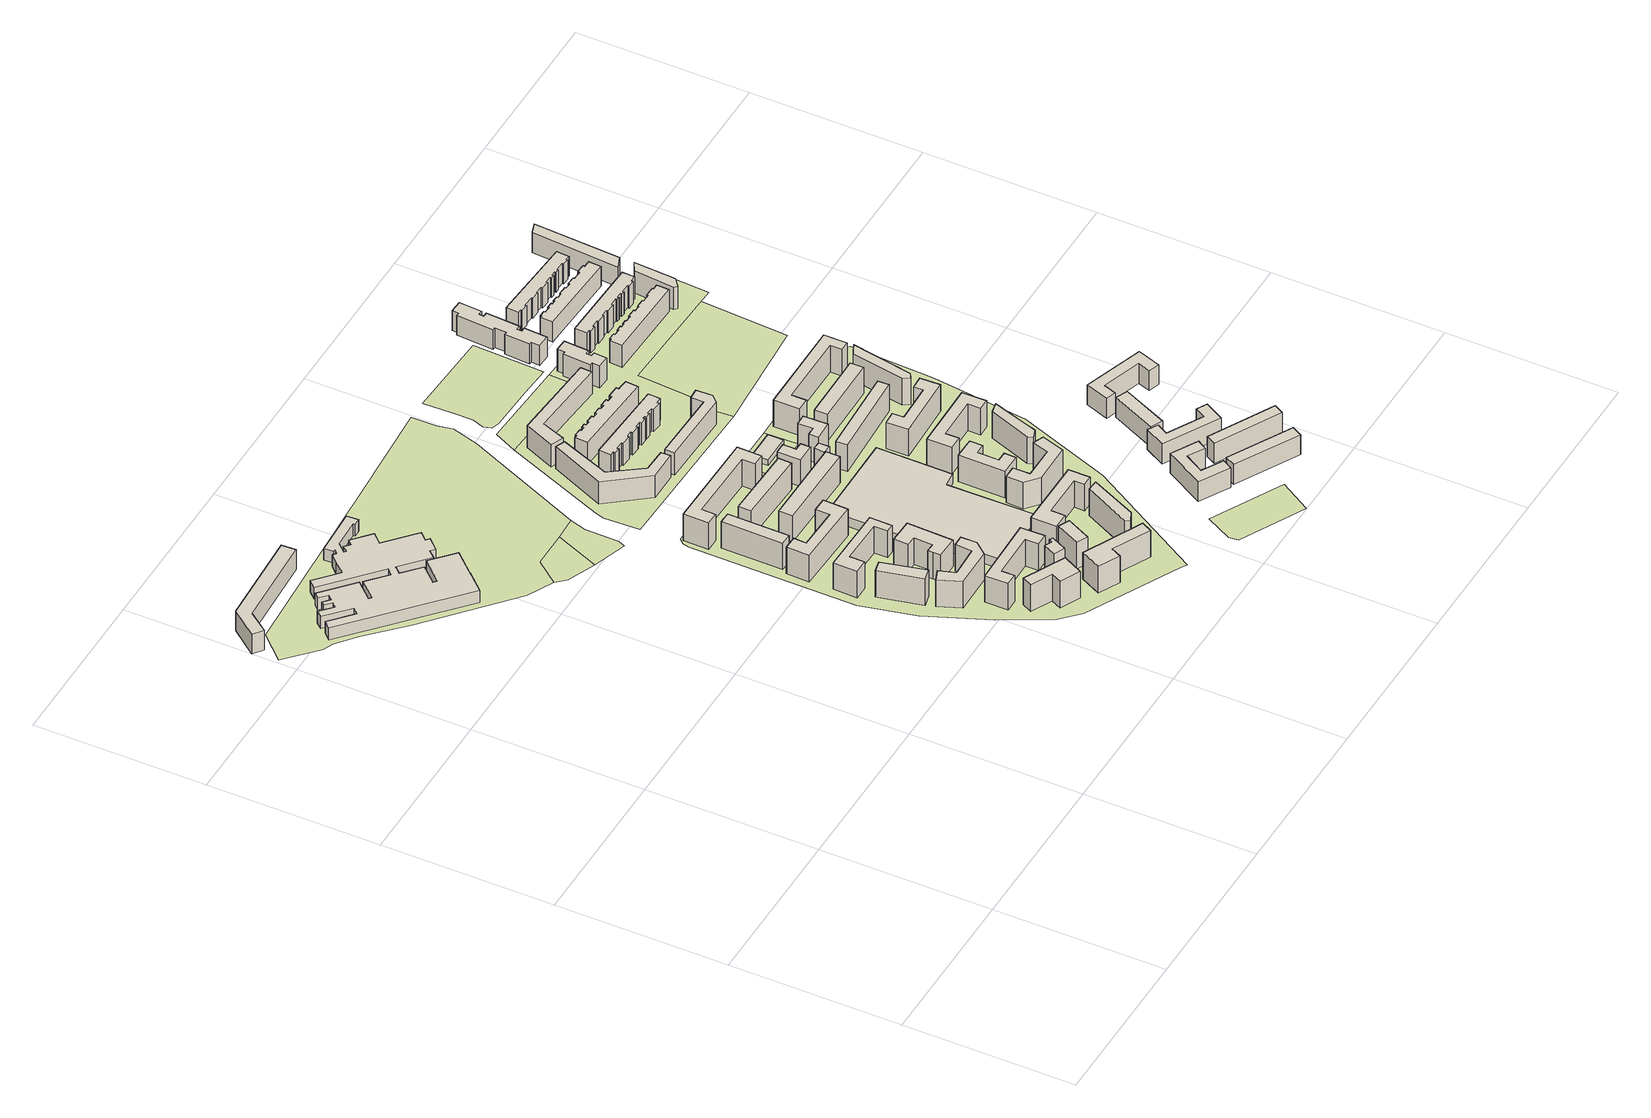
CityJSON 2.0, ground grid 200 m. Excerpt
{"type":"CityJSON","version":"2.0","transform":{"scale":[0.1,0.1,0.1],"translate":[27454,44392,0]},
"CityObjects":{
"building1":{"type":"Building","attributes":{"class":"1000","function":"1000","usage":"1000","roofType":"1000","measuredHeight":27,"storeysAboveGround":9,"storeysBelowGround":0,"landuse":"residential"},"geometry":[{"type":"Solid","lod":"1","boundaries":[[[[0,1,2,3]],[[3,2,4,5]],[[5,4,6,7]],[[7,6,8,9]],[[9,8,10,11]],[[11,10,1,0]],[[3,5,7,9,11,0]],[[1,10,8,6,4,2]]]]}]},
"building2":{"type":"Building","attributes":{"class":"1100","function":"2070","usage":"2070","roofType":"1000","measuredHeight":16,"storeysAboveGround":4,"storeysBelowGround":0,"landuse":"education"},"geometry":[{"type":"Solid","lod":"1","boundaries":[[[[12,13,14,15]],[[15,14,16,17]],[[17,16,18,19]],[[19,18,20,21]],[[21,20,22,23]],[[23,22,24,25]],[[25,24,26,27]],[[27,26,28,29]],[[29,28,30,31]],[[31,30,32,33]],[[33,32,34,35]],[[35,34,36,37]],[[37,36,38,39]],[[39,38,40,41]],[[41,40,42,43]],[[43,42,44,45]],[[45,44,46,47]],[[47,46,48,49]],[[49,48,50,51]],[[51,50,52,53]],[[53,52,54,55]],[[55,54,56,57]],[[57,56,58,59]],[[59,58,60,61]],[[61,60,62,63]],[[63,62,64,65]],[[65,64,66,67]],[[67,66,68,69]],[[69,68,70,71]],[[71,70,72,73]],[[73,72,74,75]],[[75,74,76,77]],[[77,76,78,79]],[[79,78,80,81]],[[81,80,82,83]],[[83,82,84,85]],[[85,84,86,87]],[[87,86,88,89]],[[89,88,90,91]],[[91,90,92,93]],[[93,92,94,95]],[[95,94,96,97]],[[97,96,98,99]],[[99,98,100,101]],[[101,100,102,103]],[[103,102,104,105]],[[105,104,106,107]],[[107,106,108,109]],[[109,108,110,111]],[[111,110,112,113]],[[113,112,114,115]],[[115,114,116,117]],[[117,116,118,119]],[[119,118,120,121]],[[121,120,122,123]],[[123,122,124,125]],[[125,124,126,127]],[[127,126,13,12]],[[15,17,19,21,23,25,27,29,31,33,35,37,39,41,43,45,47,49,51,53,55,57,59,61,63,65,67,69,71,73,75,77,79,81,83,85,87,89,91,93,95,97,99,101,103,105,107,109,111,113,115,117,119,121,123,125,127,12]],[[13,126,124,122,120,118,116,114,112,110,108,106,104,102,100,98,96,94,92,90,88,86,84,82,80,78,76,74,72,70,68,66,64,62,60,58,56,54,52,50,48,46,44,42,40,38,36,34,32,30,28,26,24,22,20,18,16,14]]]]}]},
"building3":{"type":"Building","attributes":{"class":"1000","function":"1000","usage":"1000","roofType":"1000","measuredHeight":36,"storeysAboveGround":12,"storeysBelowGround":0,"landuse":"residential"},"geometry":[{"type":"Solid","lod":"1","boundaries":[[[[128,129,130,131]],[[131,130,132,133]],[[133,132,134,135]],[[135,134,129,128]],[[131,133,135,128]],[[129,134,132,130]]]]}]},
"building4":{"type":"Building","attributes":{"class":"1000","function":"1000","usage":"1000","roofType":"1000","measuredHeight":36,"storeysAboveGround":12,"storeysBelowGround":0,"landuse":"residential"},"geometry":[{"type":"Solid","lod":"1","boundaries":[[[[136,137,138,139]],[[139,138,140,141]],[[141,140,142,143]],[[143,142,144,145]],[[145,144,146,147]],[[147,146,148,149]],[[149,148,150,151]],[[151,150,152,153]],[[153,152,137,136]],[[139,141,143,145,147,149,151,153,136]],[[137,152,150,148,146,144,142,140,138]]]]}]},
"building5":{"type":"Building","attributes":{"class":"1000","function":"1000","usage":"1000","roofType":"1000","measuredHeight":36,"storeysAboveGround":12,"storeysBelowGround":0,"landuse":"residential"},"geometry":[{"type":"Solid","lod":"1","boundaries":[[[[154,155,156,157]],[[157,156,158,159]],[[159,158,160,161]],[[161,160,162,163]],[[163,162,164,165]],[[165,164,155,154]],[[157,159,161,163,165,154]],[[155,164,162,160,158,156]]]]}]},
"building6":{"type":"Building","attributes":{"class":"1000","function":"1000","usage":"1000","roofType":"1000","measuredHeight":36,"storeysAboveGround":12,"storeysBelowGround":0,"landuse":"residential"},"geometry":[{"type":"Solid","lod":"1","boundaries":[[[[166,167,168,169]],[[169,168,170,171]],[[171,170,172,173]],[[173,172,174,175]],[[175,174,176,177]],[[177,176,178,179]],[[179,178,180,181]],[[181,180,167,166]],[[169,171,173,175,177,179,181,166]],[[167,180,178,176,174,172,170,168]]]]}]},
"building7":{"type":"Building","attributes":{"class":"1000","function":"1000","usage":"1000","roofType":"1000","measuredHeight":36,"storeysAboveGround":12,"storeysBelowGround":0,"landuse":"residential"},"geometry":[{"type":"Solid","lod":"1","boundaries":[[[[182,183,184,185]],[[185,184,186,187]],[[187,186,188,189]],[[189,188,183,182]],[[185,187,189,182]],[[183,188,186,184]]]]}]},
"building8":{"type":"Building","attributes":{"class":"1000","function":"1000","usage":"1000","roofType":"1000","measuredHeight":36,"storeysAboveGround":12,"storeysBelowGround":0,"landuse":"residential"},"geometry":[{"type":"Solid","lod":"1","boundaries":[[[[190,191,192,193]],[[193,192,194,195]],[[195,194,196,197]],[[197,196,198,199]],[[199,198,200,201]],[[201,200,202,203]],[[203,202,204,205]],[[205,204,191,190]],[[193,195,197,199,201,203,205,190]],[[191,204,202,200,198,196,194,192]]]]}]},
"building9":{"type":"Building","attributes":{"class":"1000","function":"1000","usage":"1000","roofType":"1000","measuredHeight":36,"storeysAboveGround":12,"storeysBelowGround":0,"landuse":"residential"},"geometry":[{"type":"Solid","lod":"1","boundaries":[[[[206,207,208,209]],[[209,208,210,211]],[[211,210,212,213]],[[213,212,214,215]],[[215,214,216,217]],[[217,216,218,219]],[[219,218,220,221]],[[221,220,207,206]],[[209,211,213,215,217,219,221,206]],[[207,220,218,216,214,212,210,208]]]]}]},
"building10":{"type":"Building","attributes":{"class":"1000","function":"1000","usage":"1000","roofType":"1000","measuredHeight":36,"storeysAboveGround":12,"storeysBelowGround":0,"landuse":"residential"},"geometry":[{"type":"Solid","lod":"1","boundaries":[[[[222,223,224,225]],[[225,224,226,227]],[[227,226,228,229]],[[229,228,230,231]],[[231,230,232,233]],[[233,232,234,235]],[[235,234,236,237]],[[237,236,238,239]],[[239,238,223,222]],[[225,227,229,231,233,235,237,239,222]],[[223,238,236,234,232,230,228,226,224]]]]}]},
"building11":{"type":"Building","attributes":{"class":"1000","function":"1000","usage":"1000","roofType":"1000","measuredHeight":36,"storeysAboveGround":12,"storeysBelowGround":0,"landuse":"residential"},"geometry":[{"type":"Solid","lod":"1","boundaries":[[[[240,241,242,243]],[[243,242,244,245]],[[245,244,246,247]],[[247,246,248,249]],[[249,248,250,251]],[[251,250,241,240]],[[243,245,247,249,251,240]],[[241,250,248,246,244,242]]]]}]},
"building12":{"type":"Building","attributes":{"class":"1000","function":"1000","usage":"1000","roofType":"1000","measuredHeight":36,"storeysAboveGround":12,"storeysBelowGround":0,"landuse":"residential"},"geometry":[{"type":"Solid","lod":"1","boundaries":[[[[252,253,254,255]],[[255,254,256,257]],[[257,256,258,259]],[[259,258,260,261]],[[261,260,262,263]],[[263,262,253,252]],[[255,257,259,261,263,252]],[[253,262,260,258,256,254]]]]}]},
"building13":{"type":"Building","attributes":{"class":"1000","function":"1000","usage":"1000","roofType":"1000","measuredHeight":36,"storeysAboveGround":12,"storeysBelowGround":0,"landuse":"residential"},"geometry":[{"type":"Solid","lod":"1","boundaries":[[[[264,265,266,267]],[[267,266,268,269]],[[269,268,270,271]],[[271,270,265,264]],[[267,269,271,264]],[[265,270,268,266]]]]}]},
"building14":{"type":"Building","attributes":{"class":"1000","function":"1000","usage":"1000","roofType":"1000","measuredHeight":36,"storeysAboveGround":12,"storeysBelowGround":0,"landuse":"residential"},"geometry":[{"type":"Solid","lod":"1","boundaries":[[[[272,273,274,275]],[[275,274,276,277]],[[277,276,278,279]],[[279,278,280,281]],[[281,280,282,283]],[[283,282,284,285]],[[285,284,286,287]],[[287,286,273,272]],[[275,277,279,281,283,285,287,272]],[[273,286,284,282,280,278,276,274]]]]}]},
"building15":{"type":"Building","attributes":{"class":"1000","function":"1000","usage":"1000","roofType":"1000","measuredHeight":36,"storeysAboveGround":12,"storeysBelowGround":0,"landuse":"residential"},"geometry":[{"type":"Solid","lod":"1","boundaries":[[[[288,289,290,291]],[[291,290,292,293]],[[293,292,294,295]],[[295,294,289,288]],[[291,293,295,288]],[[289,294,292,290]]]]}]},
"building16":{"type":"Building","attributes":{"class":"1000","function":"1000","usage":"1000","roofType":"1000","measuredHeight":36,"storeysAboveGround":12,"storeysBelowGround":0,"landuse":"residential"},"geometry":[{"type":"Solid","lod":"1","boundaries":[[[[296,297,298,299]],[[299,298,300,301]],[[301,300,302,303]],[[303,302,297,296]],[[299,301,303,296]],[[297,302,300,298]]]]}]},
"building17":{"type":"Building","attributes":{"class":"1000","function":"1000","usage":"1000","roofType":"1000","measuredHeight":30,"storeysAboveGround":10,"storeysBelowGround":0,"landuse":"residential"},"geometry":[{"type":"Solid","lod":"1","boundaries":[[[[304,305,306,307]],[[307,306,308,309]],[[309,308,310,311]],[[311,310,312,313]],[[313,312,314,315]],[[315,314,316,317]],[[317,316,318,319]],[[319,318,305,304]],[[307,309,311,313,315,317,319,304]],[[305,318,316,314,312,310,308,306]]]]}]},
"building18":{"type":"Building","attributes":{"class":"1000","function":"2700","usage":"2700","roofType":"1000","measuredHeight":12.5,"storeysAboveGround":5,"storeysBelowGround":0,"amenity":"carpark","landuse":"residential"},"geometry":[{"type":"Solid","lod":"1","boundaries":[[[[320,321,322,323]],[[323,322,324,325]],[[325,324,326,327]],[[327,326,328,329]],[[329,328,330,331]],[[331,330,332,333]],[[333,332,334,335]],[[335,334,321,320]],[[323,325,327,329,331,333,335,320]],[[321,334,332,330,328,326,324,322]]]]}]},
"building19":{"type":"Building","attributes":{"class":"1000","function":"1000","usage":"1000","roofType":"1000","measuredHeight":36,"storeysAboveGround":12,"storeysBelowGround":0,"landuse":"residential"},"geometry":[{"type":"Solid","lod":"1","boundaries":[[[[336,337,338,339]],[[339,338,340,341]],[[341,340,342,343]],[[343,342,344,345]],[[345,344,346,347]],[[347,346,348,349]],[[349,348,350,351]],[[351,350,337,336]],[[339,341,343,345,347,349,351,336]],[[337,350,348,346,344,342,340,338]]]]}]},
"building20":{"type":"Building","attributes":{"class":"1000","function":"1000","usage":"1000","roofType":"1000","measuredHeight":36,"storeysAboveGround":12,"storeysBelowGround":0,"landuse":"residential"},"geometry":[{"type":"Solid","lod":"1","boundaries":[[[[352,353,354,355]],[[355,354,356,357]],[[357,356,358,359]],[[359,358,360,361]],[[361,360,353,352]],[[355,357,359,361,352]],[[353,360,358,356,354]]]]}]},
"building21":{"type":"Building","attributes":{"class":"1000","function":"1000","usage":"1000","roofType":"1000","measuredHeight":36,"storeysAboveGround":12,"storeysBelowGround":0,"landuse":"residential"},"geometry":[{"type":"Solid","lod":"1","boundaries":[[[[362,363,364,365]],[[365,364,366,367]],[[367,366,368,369]],[[369,368,370,371]],[[371,370,372,373]],[[373,372,363,362]],[[365,367,369,371,373,362]],[[363,372,370,368,366,364]]]]}]},
"building22":{"type":"Building","attributes":{"class":"1000","function":"1000","usage":"1000","roofType":"1000","measuredHeight":36,"storeysAboveGround":12,"storeysBelowGround":0,"landuse":"residential"},"geometry":[{"type":"Solid","lod":"1","boundaries":[[[[374,375,376,377]],[[377,376,378,379]],[[379,378,380,381]],[[381,380,375,374]],[[377,379,381,374]],[[375,380,378,376]]]]}]},
"building23":{"type":"Building","attributes":{"class":"1000","function":"1000","usage":"1000","roofType":"1000","measuredHeight":30,"storeysAboveGround":10,"storeysBelowGround":0,"landuse":"residential"},"geometry":[{"type":"Solid","lod":"1","boundaries":[[[[382,383,384,385]],[[385,384,386,387]],[[387,386,388,389]],[[389,388,390,391]],[[391,390,392,393]],[[393,392,394,395]],[[395,394,396,397]],[[397,396,398,399]],[[399,398,400,401]],[[401,400,402,403]],[[403,402,404,405]],[[405,404,406,407]],[[407,406,408,409]],[[409,408,410,411]],[[411,410,412,413]],[[413,412,414,415]],[[415,414,416,417]],[[417,416,418,419]],[[419,418,420,421]],[[421,420,422,423]],[[423,422,424,425]],[[425,424,426,427]],[[427,426,428,429]],[[429,428,430,431]],[[431,430,432,433]],[[433,432,434,435]],[[435,434,436,437]],[[437,436,383,382]],[[385,387,389,391,393,395,397,399,401,403,405,407,409,411,413,415,417,419,421,423,425,427,429,431,433,435,437,382]],[[383,436,434,432,430,428,426,424,422,420,418,416,414,412,410,408,406,404,402,400,398,396,394,392,390,388,386,384]]]]}]},
"building24":{"type":"Building","attributes":{"class":"1000","function":"1000","usage":"1000","roofType":"1000","measuredHeight":36,"storeysAboveGround":12,"storeysBelowGround":0,"landuse":"residential"},"geometry":[{"type":"Solid","lod":"1","boundaries":[[[[438,439,440,441]],[[441,440,442,443]],[[443,442,444,445]],[[445,444,446,447]],[[447,446,448,449]],[[449,448,450,451]],[[451,450,452,453]],[[453,452,439,438]],[[441,443,445,447,449,451,453,438]],[[439,452,450,448,446,444,442,440]]]]}]},
"building25":{"type":"Building","attributes":{"class":"1000","function":"1000","usage":"1000","roofType":"1000","measuredHeight":30,"storeysAboveGround":10,"storeysBelowGround":0,"landuse":"residential"},"geometry":[{"type":"Solid","lod":"1","boundaries":[[[[454,455,456,457]],[[457,456,458,459]],[[459,458,460,461]],[[461,460,462,463]],[[463,462,464,465]],[[465,464,466,467]],[[467,466,468,469]],[[469,468,470,471]],[[471,470,472,473]],[[473,472,474,475]],[[475,474,476,477]],[[477,476,478,479]],[[479,478,480,481]],[[481,480,482,483]],[[483,482,484,485]],[[485,484,486,487]],[[487,486,488,489]],[[489,488,490,491]],[[491,490,492,493]],[[493,492,494,495]],[[495,494,496,497]],[[497,496,498,499]],[[499,498,500,501]],[[501,500,502,503]],[[503,502,504,505]],[[505,504,506,507]],[[507,506,508,509]],[[509,508,455,454]],[[457,459,461,463,465,467,469,471,473,475,477,479,481,483,485,487,489,491,493,495,497,499,501,503,505,507,509,454]],[[455,508,506,504,502,500,498,496,494,492,490,488,486,484,482,480,478,476,474,472,470,468,466,464,462,460,458,456]]]]}]},
"building26":{"type":"Building","attributes":{"class":"1000","function":"1000","usage":"1000","roofType":"1000","measuredHeight":30,"storeysAboveGround":10,"storeysBelowGround":0,"landuse":"residential"},"geometry":[{"type":"Solid","lod":"1","boundaries":[[[[510,511,512,513]],[[513,512,514,515]],[[515,514,516,517]],[[517,516,518,519]],[[519,518,520,521]],[[521,520,522,523]],[[523,522,511,510]],[[513,515,517,519,521,523,510]],[[511,522,520,518,516,514,512]]]]}]},
"building27":{"type":"Building","attributes":{"class":"1000","function":"1000","usage":"1000","roofType":"1000","measuredHeight":30,"storeysAboveGround":10,"storeysBelowGround":0,"landuse":"residential"},"geometry":[{"type":"Solid","lod":"1","boundaries":[[[[524,525,526,527]],[[527,526,528,529]],[[529,528,530,531]],[[531,530,532,533]],[[533,532,534,535]],[[535,534,525,524]],[[527,529,531,533,535,524]],[[525,534,532,530,528,526]]]]}]},
"building28":{"type":"Building","attributes":{"class":"1000","function":"1000","usage":"1000","roofType":"1000","measuredHeight":36,"storeysAboveGround":12,"storeysBelowGround":0,"landuse":"residential"},"geometry":[{"type":"Solid","lod":"1","boundaries":[[[[536,537,538,539]],[[539,538,540,541]],[[541,540,542,543]],[[543,542,544,545]],[[545,544,546,547]],[[547,546,548,549]],[[549,548,550,551]],[[551,550,552,553]],[[553,552,537,536]],[[539,541,543,545,547,549,551,553,536]],[[537,552,550,548,546,544,542,540,538]]]]}]},
"building29":{"type":"Building","attributes":{"class":"1080","function":"2260","usage":"2260","roofType":"1000","measuredHeight":8,"storeysAboveGround":2,"storeysBelowGround":0,"landuse":"place_of_worship"},"geometry":[{"type":"Solid","lod":"1","boundaries":[[[[554,555,556,557]],[[557,556,558,559]],[[559,558,560,561]],[[561,560,555,554]],[[557,559,561,554]],[[555,560,558,556]]]]}]},
"building30":{"type":"Building","attributes":{"class":"1000","function":"1000","usage":"1000","roofType":"1000","measuredHeight":36,"storeysAboveGround":12,"storeysBelowGround":0,"landuse":"residential"},"geometry":[{"type":"Solid","lod":"1","boundaries":[[[[562,563,564,565]],[[565,564,566,567]],[[567,566,568,569]],[[569,568,570,571]],[[571,570,572,573]],[[573,572,563,562]],[[565,567,569,571,573,562]],[[563,572,570,568,566,564]]]]}]},
"building31":{"type":"Building","attributes":{"class":"1000","function":"1000","usage":"1000","roofType":"1000","measuredHeight":36,"storeysAboveGround":12,"storeysBelowGround":0,"landuse":"residential"},"geometry":[{"type":"Solid","lod":"1","boundaries":[[[[574,575,576,577]],[[577,576,578,579]],[[579,578,580,581]],[[581,580,575,574]],[[577,579,581,574]],[[575,580,578,576]]]]}]},
"building32":{"type":"Building","attributes":{"class":"1000","function":"1000","usage":"1000","roofType":"1000","measuredHeight":27,"storeysAboveGround":9,"storeysBelowGround":0,"landuse":"residential"},"geometry":[{"type":"Solid","lod":"1","boundaries":[[[[582,583,584,585]],[[585,584,586,587]],[[587,586,588,589]],[[589,588,590,591]],[[591,590,592,593]],[[593,592,594,595]],[[595,594,596,597]],[[597,596,583,582]],[[585,587,589,591,593,595,597,582]],[[583,596,594,592,590,588,586,584]]]]}]},
"building33":{"type":"Building","attributes":{"class":"1000","function":"1000","usage":"1000","roofType":"1000","measuredHeight":36,"storeysAboveGround":12,"storeysBelowGround":0,"landuse":"residential"},"geometry":[{"type":"Solid","lod":"1","boundaries":[[[[598,599,600,601]],[[601,600,602,603]],[[603,602,604,605]],[[605,604,606,607]],[[607,606,608,609]],[[609,608,610,611]],[[611,610,612,613]],[[613,612,599,598]],[[601,603,605,607,609,611,613,598]],[[599,612,610,608,606,604,602,600]]]]}]},
"building34":{"type":"Building","attributes":{"class":"1000","function":"1000","usage":"1000","roofType":"1000","measuredHeight":36,"storeysAboveGround":12,"storeysBelowGround":0,"landuse":"residential"},"geometry":[{"type":"Solid","lod":"1","boundaries":[[[[614,615,616,617]],[[617,616,618,619]],[[619,618,620,621]],[[621,620,622,623]],[[623,622,624,625]],[[625,624,615,614]],[[617,619,621,623,625,614]],[[615,624,622,620,618,616]]]]}]},
"building35":{"type":"Building","attributes":{"class":"1000","function":"1000","usage":"1000","roofType":"1000","measuredHeight":36,"storeysAboveGround":12,"storeysBelowGround":0,"landuse":"residential"},"geometry":[{"type":"Solid","lod":"1","boundaries":[[[[626,627,628,629]],[[629,628,630,631]],[[631,630,632,633]],[[633,632,634,635]],[[635,634,636,637]],[[637,636,638,639]],[[639,638,640,641]],[[641,640,627,626]],[[629,631,633,635,637,639,641,626]],[[627,640,638,636,634,632,630,628]]]]}]},
"building36":{"type":"Building","attributes":{"class":"1000","function":"1000","usage":"1000","roofType":"1000","measuredHeight":36,"storeysAboveGround":12,"storeysBelowGround":0,"landuse":"residential"},"geometry":[{"type":"Solid","lod":"1","boundaries":[[[[642,643,644,645]],[[645,644,646,647]],[[647,646,648,649]],[[649,648,643,642]],[[645,647,649,642]],[[643,648,646,644]]]]}]},
"building37":{"type":"Building","attributes":{"class":"1000","function":"1000","usage":"1000","roofType":"1000","measuredHeight":27,"storeysAboveGround":9,"storeysBelowGround":0,"landuse":"residential"},"geometry":[{"type":"Solid","lod":"1","boundaries":[[[[650,651,652,653]],[[653,652,654,655]],[[655,654,656,657]],[[657,656,651,650]],[[653,655,657,650]],[[651,656,654,652]]]]}]},
"building38":{"type":"Building","attributes":{"class":"1000","function":"1000","usage":"1000","roofType":"1000","measuredHeight":30,"storeysAboveGround":10,"storeysBelowGround":0,"landuse":"residential"},"geometry":[{"type":"Solid","lod":"1","boundaries":[[[[658,659,660,661]],[[661,660,662,663]],[[663,662,664,665]],[[665,664,666,667]],[[667,666,668,669]],[[669,668,670,671]],[[671,670,672,673]],[[673,672,674,675]],[[675,674,676,677]],[[677,676,678,679]],[[679,678,680,681]],[[681,680,659,658]],[[661,663,665,667,669,671,673,675,677,679,681,658]],[[659,680,678,676,674,672,670,668,666,664,662,660]]]]}]},
"building39":{"type":"Building","attributes":{"class":"1000","function":"1000","usage":"1000","roofType":"1000","measuredHeight":36,"storeysAboveGround":12,"storeysBelowGround":0,"landuse":"residential"},"geometry":[{"type":"Solid","lod":"1","boundaries":[[[[682,683,684,685]],[[685,684,686,687]],[[687,686,688,689]],[[689,688,690,691]],[[691,690,692,693]],[[693,692,694,695]],[[695,694,696,697]],[[697,696,683,682]],[[685,687,689,691,693,695,697,682]],[[683,696,694,692,690,688,686,684]]]]}]},
"building40":{"type":"Building","attributes":{"class":"1000","function":"1000","usage":"1000","roofType":"1000","measuredHeight":27,"storeysAboveGround":9,"storeysBelowGround":0,"landuse":"residential"},"geometry":[{"type":"Solid","lod":"1","boundaries":[[[[698,699,700,701]],[[701,700,702,703]],[[703,702,704,705]],[[705,704,706,707]],[[707,706,708,709]],[[709,708,710,711]],[[711,710,712,713]],[[713,712,699,698]],[[701,703,705,707,709,711,713,698]],[[699,712,710,708,706,704,702,700]]]]}]},
"building41":{"type":"Building","attributes":{"class":"1000","function":"1000","usage":"1000","roofType":"1000","measuredHeight":27,"storeysAboveGround":9,"storeysBelowGround":0,"landuse":"residential"},"geometry":[{"type":"Solid","lod":"1","boundaries":[[[[714,715,716,717]],[[717,716,718,719]],[[719,718,720,721]],[[721,720,715,714]],[[717,719,721,714]],[[715,720,718,716]]]]}]},
"building42":{"type":"Building","attributes":{"class":"1000","function":"1000","usage":"1000","roofType":"1000","measuredHeight":27,"storeysAboveGround":9,"storeysBelowGround":0,"landuse":"residential"},"geometry":[{"type":"Solid","lod":"1","boundaries":[[[[722,723,724,725]],[[725,724,726,727]],[[727,726,728,729]],[[729,728,723,722]],[[725,727,729,722]],[[723,728,726,724]]]]}]},
"building43":{"type":"Building","attributes":{"class":"1000","function":"1000","usage":"1000","roofType":"1000","measuredHeight":27,"storeysAboveGround":9,"storeysBelowGround":0,"landuse":"residential"},"geometry":[{"type":"Solid","lod":"1","boundaries":[[[[730,731,732,733]],[[733,732,734,735]],[[735,734,736,737]],[[737,736,738,739]],[[739,738,740,741]],[[741,740,742,743]],[[743,742,744,745]],[[745,744,746,747]],[[747,746,748,749]],[[749,748,750,751]],[[751,750,752,753]],[[753,752,754,755]],[[755,754,756,757]],[[757,756,758,759]],[[759,758,760,761]],[[761,760,762,763]],[[763,762,764,765]],[[765,764,766,767]],[[767,766,768,769]],[[769,768,731,730]],[[733,735,737,739,741,743,745,747,749,751,753,755,757,759,761,763,765,767,769,730]],[[731,768,766,764,762,760,758,756,754,752,750,748,746,744,742,740,738,736,734,732]]]]}]},
"building44":{"type":"Building","attributes":{"class":"1000","function":"1000","usage":"1000","roofType":"1000","measuredHeight":36,"storeysAboveGround":12,"storeysBelowGround":0,"landuse":"residential"},"geometry":[{"type":"Solid","lod":"1","boundaries":[[[[770,771,772,773]],[[773,772,774,775]],[[775,774,776,777]],[[777,776,778,779]],[[779,778,771,770]],[[773,775,777,779,770]],[[771,778,776,774,772]]]]}]},
"building45":{"type":"Building","attributes":{"class":"1000","function":"1000","usage":"1000","roofType":"1000","measuredHeight":30,"storeysAboveGround":10,"storeysBelowGround":0,"landuse":"residential"},"geometry":[{"type":"Solid","lod":"1","boundaries":[[[[780,781,782,783]],[[783,782,784,785]],[[785,784,786,787]],[[787,786,788,789]],[[789,788,790,791]],[[791,790,792,793]],[[793,792,794,795]],[[795,794,796,797]],[[797,796,798,799]],[[799,798,800,801]],[[801,800,802,803]],[[803,802,804,805]],[[805,804,806,807]],[[807,806,808,809]],[[809,808,810,811]],[[811,810,812,813]],[[813,812,814,815]],[[815,814,816,817]],[[817,816,818,819]],[[819,818,820,821]],[[821,820,822,823]],[[823,822,824,825]],[[825,824,826,827]],[[827,826,828,829]],[[829,828,830,831]],[[831,830,832,833]],[[833,832,834,835]],[[835,834,781,780]],[[783,785,787,789,791,793,795,797,799,801,803,805,807,809,811,813,815,817,819,821,823,825,827,829,831,833,835,780]],[[781,834,832,830,828,826,824,822,820,818,816,814,812,810,808,806,804,802,800,798,796,794,792,790,788,786,784,782]]]]}]},
"building46":{"type":"Building","attributes":{"class":"1000","function":"1000","usage":"1000","roofType":"1000","measuredHeight":27,"storeysAboveGround":9,"storeysBelowGround":0,"landuse":"residential"},"geometry":[{"type":"Solid","lod":"1","boundaries":[[[[836,837,838,839]],[[839,838,840,841]],[[841,840,842,843]],[[843,842,844,845]],[[845,844,846,847]],[[847,846,848,849]],[[849,848,850,851]],[[851,850,837,836]],[[839,841,843,845,847,849,851,836]],[[837,850,848,846,844,842,840,838]]]]}]},
"building47":{"type":"Building","attributes":{"class":"1000","function":"1000","usage":"1000","roofType":"1000","measuredHeight":30,"storeysAboveGround":10,"storeysBelowGround":0,"landuse":"residential"},"geometry":[{"type":"Solid","lod":"1","boundaries":[[[[852,853,854,855]],[[855,854,856,857]],[[857,856,858,859]],[[859,858,860,861]],[[861,860,862,863]],[[863,862,864,865]],[[865,864,866,867]],[[867,866,868,869]],[[869,868,870,871]],[[871,870,872,873]],[[873,872,874,875]],[[875,874,876,877]],[[877,876,878,879]],[[879,878,880,881]],[[881,880,882,883]],[[883,882,884,885]],[[885,884,886,887]],[[887,886,888,889]],[[889,888,890,891]],[[891,890,892,893]],[[893,892,894,895]],[[895,894,896,897]],[[897,896,898,899]],[[899,898,900,901]],[[901,900,902,903]],[[903,902,904,905]],[[905,904,906,907]],[[907,906,853,852]],[[855,857,859,861,863,865,867,869,871,873,875,877,879,881,883,885,887,889,891,893,895,897,899,901,903,905,907,852]],[[853,906,904,902,900,898,896,894,892,890,888,886,884,882,880,878,876,874,872,870,868,866,864,862,860,858,856,854]]]]}]},
"building48":{"type":"Building","attributes":{"class":"1000","function":"1000","usage":"1000","roofType":"1000","measuredHeight":27,"storeysAboveGround":9,"storeysBelowGround":0,"landuse":"residential"},"geometry":[{"type":"Solid","lod":"1","boundaries":[[[[908,909,910,911]],[[911,910,912,913]],[[913,912,914,915]],[[915,914,916,917]],[[917,916,918,919]],[[919,918,920,921]],[[921,920,922,923]],[[923,922,924,925]],[[925,924,926,927]],[[927,926,928,929]],[[929,928,930,931]],[[931,930,932,933]],[[933,932,934,935]],[[935,934,936,937]],[[937,936,938,939]],[[939,938,940,941]],[[941,940,942,943]],[[943,942,944,945]],[[945,944,946,947]],[[947,946,948,949]],[[949,948,950,951]],[[951,950,952,953]],[[953,952,954,955]],[[955,954,956,957]],[[957,956,958,959]],[[959,958,960,961]],[[961,960,962,963]],[[963,962,909,908]],[[911,913,915,917,919,921,923,925,927,929,931,933,935,937,939,941,943,945,947,949,951,953,955,957,959,961,963,908]],[[909,962,960,958,956,954,952,950,948,946,944,942,940,938,936,934,932,930,928,926,924,922,920,918,916,914,912,910]]]]}]},
"building49":{"type":"Building","attributes":{"class":"1000","function":"1000","usage":"1000","roofType":"1000","measuredHeight":27,"storeysAboveGround":9,"storeysBelowGround":0,"landuse":"residential"},"geometry":[{"type":"Solid","lod":"1","boundaries":[[[[964,965,966,967]],[[967,966,968,969]],[[969,968,970,971]],[[971,970,972,973]],[[973,972,974,975]],[[975,974,976,977]],[[977,976,978,979]],[[979,978,980,981]],[[981,980,982,983]],[[983,982,984,985]],[[985,984,986,987]],[[987,986,988,989]],[[989,988,990,991]],[[991,990,992,993]],[[993,992,994,995]],[[995,994,996,997]],[[997,996,998,999]],[[999,998,1000,1001]],[[1001,1000,1002,1003]],[[1003,1002,1004,1005]],[[1005,1004,1006,1007]],[[1007,1006,1008,1009]],[[1009,1008,1010,1011]],[[1011,1010,1012,1013]],[[1013,1012,1014,1015]],[[1015,1014,1016,1017]],[[1017,1016,1018,1019]],[[1019,1018,965,964]],[[967,969,971,973,975,977,979,981,983,985,987,989,991,993,995,997,999,1001,1003,1005,1007,1009,1011,1013,1015,1017,1019,964]],[[965,1018,1016,1014,1012,1010,1008,1006,1004,1002,1000,998,996,994,992,990,988,986,984,982,980,978,976,974,972,970,968,966]]]]}]},
"building50":{"type":"Building","attributes":{"class":"1000","function":"1000","usage":"1000","roofType":"1000","measuredHeight":30,"storeysAboveGround":10,"storeysBelowGround":0,"landuse":"residential"},"geometry":[{"type":"Solid","lod":"1","boundaries":[[[[1020,1021,1022,1023]],[[1023,1022,1024,1025]],[[1025,1024,1026,1027]],[[1027,1026,1028,1029]],[[1029,1028,1021,1020]],[[1023,1025,1027,1029,1020]],[[1021,1028,1026,1024,1022]]]]}]},
"building51":{"type":"Building","attributes":{"class":"1000","function":"1000","usage":"1000","roofType":"1000","measuredHeight":27,"storeysAboveGround":9,"storeysBelowGround":0,"landuse":"residential"},"geometry":[{"type":"Solid","lod":"1","boundaries":[[[[1030,1031,1032,1033]],[[1033,1032,1034,1035]],[[1035,1034,1036,1037]],[[1037,1036,1031,1030]],[[1033,1035,1037,1030]],[[1031,1036,1034,1032]]]]}]},
"landuse1":{"type":"LandUse","attributes":{"function":"1040","plot_area":60709.83,"landuse":"education"},"geometry":[{"type":"MultiSurface","lod":"1","boundaries":[[[1038,1039,1040,1041,1042,1043,1044,1045,1046,1047,1048,1049,1050,1051,1052,1053]]]}]},
"landuse2":{"type":"LandUse","attributes":{"function":"1040","plot_area":2098.16,"landuse":"place_of_worship"},"geometry":[{"type":"MultiSurface","lod":"1","boundaries":[[[1044,1054,1055,1046,1045]]]}]},
"landuse3":{"type":"LandUse","attributes":{"function":"1040","plot_area":2048.77,"landuse":"reserve"},"geometry":[{"type":"MultiSurface","lod":"1","boundaries":[[[1046,1055,1056,1057,1058,1047]]]}]},
"landuse4":{"type":"LandUse","attributes":{"function":"1040","plot_ratio":2.8,"plot_area":128750.14,"landuse":"residential"},"geometry":[{"type":"MultiSurface","lod":"1","boundaries":[[[1059,1060,1061,1062,1063,1064,1065,1066,1067,1068,1069,1070,1071,1072,1073,1074,1075,1076,1077,1078]]]}]},
"landuse5":{"type":"LandUse","attributes":{"function":"1040","plot_area":2164.68,"landuse":"place_of_worship"},"geometry":[{"type":"MultiSurface","lod":"1","boundaries":[[[1074,1073,1076,1075]]]}]},
"landuse6":{"type":"LandUse","attributes":{"function":"1040","plot_area":3956,"landuse":"civic"},"geometry":[{"type":"MultiSurface","lod":"1","boundaries":[[[1079,1080,1081,1082,1083]]]}]},
"landuse7":{"type":"LandUse","attributes":{"function":"1040","plot_area":3096.47,"landuse":"recreation_ground"},"geometry":[{"type":"MultiSurface","lod":"1","boundaries":[[[1084,1085,1086,1087]]]}]},
"landuse8":{"type":"LandUse","attributes":{"function":"1040","plot_area":8329.09,"landuse":"recreation_ground"},"geometry":[{"type":"MultiSurface","lod":"1","boundaries":[[[1088,1089,1090,1091,1092,1093,1094,1095,1096]]]}]},
"landuse9":{"type":"LandUse","attributes":{"function":"1040","plot_ratio":2.8,"plot_area":44706.5,"landuse":"residential"},"geometry":[{"type":"MultiSurface","lod":"1","boundaries":[[[1097,1098,1099,1100,1101,1102,1103,1104,1105,1106,1084,1085,1086]]]}]},
"landuse10":{"type":"LandUse","attributes":{"function":"1040","plot_area":14488.75,"landuse":"recreation_ground"},"geometry":[{"type":"MultiSurface","lod":"1","boundaries":[[[1100,1101,1102,1103,1107,1108]]]}]}
},
"vertices":[
[1,8522,0],[1,8522,270],[251,8831,270],[251,8831,0],[1360,8887,270],[1360,8887,0],[1368,8718,270],[1368,8718,0],[287,8665,270],[287,8665,0],[117,8434,270],[117,8434,0],
[1659,8424,0],[1659,8424,160],[1631,8423,160],[1631,8423,0],[1625,8536,160],[1625,8536,0],[2092,8559,160],[2092,8559,0],[2176,8563,160],[2176,8563,0],[2183,8426,160],[2183,8426,0],[2099,8422,160],[2099,8422,0],[2097,8445,160],[2097,8445,0],[1761,8429,160],[1761,8429,0],[1672,8333,160],[1672,8333,0],[1693,8315,160],[1693,8315,0],[1746,8372,160],[1746,8372,0],[1810,8314,160],[1810,8314,0],[1859,8368,160],[1859,8368,0],[2065,8183,160],[2065,8183,0],[1963,8071,160],[1963,8071,0],[2301,7767,160],[2301,7767,0],[2220,7678,160],[2220,7678,0],[2259,7643,160],[2259,7643,0],[2141,7514,160],[2141,7514,0],[2091,7559,160],[2091,7559,0],[2015,7476,160],[2015,7476,0],[1709,7752,160],[1709,7752,0],[1642,7679,160],[1642,7679,0],[1847,7495,160],[1847,7495,0],[1679,7310,160],[1679,7310,0],[1717,7276,160],[1717,7276,0],[1941,7522,160],[1941,7522,0],[2203,7285,160],[2203,7285,0],[1979,7040,160],[1979,7040,0],[1980,7038,160],[1980,7038,0],[1783,6823,160],[1783,6823,0],[562,7923,160],[562,7923,0],[636,8004,160],[636,8004,0],[889,7776,160],[889,7776,0],[947,7840,160],[947,7840,0],[679,8081,160],[679,8081,0],[739,8147,160],[739,8147,0],[881,8018,160],[881,8018,0],[925,8067,160],[925,8067,0],[850,8135,160],[850,8135,0],[885,8173,160],[885,8173,0],[961,8105,160],[961,8105,0],[1007,8156,160],[1007,8156,0],[918,8237,160],[918,8237,0],[973,8297,160],[973,8297,0],[1331,7974,160],[1331,7974,0],[1152,7778,160],[1152,7778,0],[1178,7754,160],[1178,7754,0],[1356,7948,160],[1356,7948,0],[1588,7739,160],[1588,7739,0],[1649,7806,160],[1649,7806,0],[1051,8345,160],[1051,8345,0],[1128,8430,160],[1128,8430,0],[1383,8200,160],[1383,8200,0],[1494,8322,160],[1494,8322,0],[1581,8416,160],[1581,8416,0],[1619,8381,160],[1619,8381,0],
[3719,3279,0],[3719,3279,360],[3853,3312,360],[3853,3312,0],[3982,2803,360],[3982,2803,0],[3838,2766,360],[3838,2766,0],
[3878,2667,0],[3878,2667,360],[4013,2720,360],[4013,2720,0],[4078,2531,360],[4078,2531,0],[4442,2546,360],[4442,2546,0],[4451,2741,360],[4451,2741,0],[4580,2747,360],[4580,2747,0],[4583,2564,360],[4583,2564,0],[4461,2416,360],[4461,2416,0],[3986,2406,360],[3986,2406,0],
[4313,1889,0],[4313,1889,360],[4790,1655,360],[4790,1655,0],[4671,1416,360],[4671,1416,0],[4439,1530,360],[4439,1530,0],[4499,1651,360],[4499,1651,0],[4254,1771,360],[4254,1771,0],
[3789,3439,0],[3789,3439,360],[3623,3441,360],[3623,3441,0],[3627,3718,360],[3627,3718,0],[4419,3709,360],[4419,3709,0],[4415,3449,360],[4415,3449,0],[4314,3450,360],[4314,3450,0],[4316,3606,360],[4316,3606,0],[3791,3613,360],[3791,3613,0],
[3662,5023,0],[3662,5023,360],[3799,5022,360],[3799,5022,0],[3793,4312,360],[3793,4312,0],[3656,4313,360],[3656,4313,0],
[4163,2254,0],[4163,2254,360],[4990,2272,360],[4990,2272,0],[4997,1992,360],[4997,1992,0],[4854,1989,360],[4854,1989,0],[4851,2143,360],[4851,2143,0],[4308,2131,360],[4308,2131,0],[4312,1987,360],[4312,1987,0],[4169,1984,360],[4169,1984,0],
[3623,4253,0],[3623,4253,360],[3777,4249,360],[3777,4249,0],[3773,4103,360],[3773,4103,0],[4268,4089,360],[4268,4089,0],[4272,4257,360],[4272,4257,0],[4438,4253,360],[4438,4253,0],[4430,3964,360],[4430,3964,0],[3616,3985,360],[3616,3985,0],
[4236,3338,0],[4236,3338,360],[4518,3329,360],[4518,3329,0],[4501,2791,360],[4501,2791,0],[4238,2799,360],[4238,2799,0],[4241,2885,360],[4241,2885,0],[4243,2949,360],[4243,2949,0],[4341,2946,360],[4341,2946,0],[4348,3163,360],[4348,3163,0],[4230,3166,360],[4230,3166,0],
[4793,1779,0],[4793,1779,360],[4863,1926,360],[4863,1926,0],[4943,1888,360],[4943,1888,0],[4962,1926,360],[4962,1926,0],[5003,1907,360],[5003,1907,0],[4913,1721,360],[4913,1721,0],
[4945,1530,0],[4945,1530,360],[5625,1197,360],[5625,1197,0],[5564,1075,360],[5564,1075,0],[5130,1288,360],[5130,1288,0],[5071,1169,360],[5071,1169,0],[4825,1290,360],[4825,1290,0],
[5190,1941,0],[5190,1941,360],[5318,1880,360],[5318,1880,0],[5178,1595,360],[5178,1595,0],[5050,1657,360],[5050,1657,0],
[4608,5127,0],[4608,5127,360],[4609,5277,360],[4609,5277,0],[3739,5286,360],[3739,5286,0],[3737,5124,360],[3737,5124,0],[3585,5125,360],[3585,5125,0],[3588,5421,360],[3588,5421,0],[4754,5409,360],[4754,5409,0],[4751,5125,360],[4751,5125,0],
[3950,4979,0],[3950,4979,360],[4797,4956,360],[4797,4956,0],[4793,4803,360],[4793,4803,0],[3946,4826,360],[3946,4826,0],
[4079,4579,0],[4079,4579,360],[5112,4574,360],[5112,4574,0],[5111,4411,360],[5111,4411,0],[4079,4416,360],[4079,4416,0],
[4382,6091,0],[4382,6091,300],[4386,5979,300],[4386,5979,0],[4042,5979,300],[4042,5979,0],[3687,6447,300],[3687,6447,0],[3968,7087,300],[3968,7087,0],[4075,7040,300],[4075,7040,0],[3852,6462,300],[3852,6462,0],[4108,6100,300],[4108,6100,0],
[4553,4257,0],[4553,4257,125],[5639,4267,125],[5639,4267,0],[5636,3386,125],[5636,3386,0],[5463,3368,125],[5463,3368,0],[5477,2303,125],[5477,2303,0],[4697,2293,125],[4697,2293,0],[4679,3363,125],[4679,3363,0],[4552,3370,125],[4552,3370,0],
[5179,2250,0],[5179,2250,360],[6007,2249,360],[6007,2249,0],[6007,1997,360],[6007,1997,0],[5882,1997,360],[5882,1997,0],[5882,2117,360],[5882,2117,0],[5367,2117,360],[5367,2117,0],[5367,1951,360],[5367,1951,0],[5179,1951,360],[5179,1951,0],
[5838,1923,0],[5838,1923,360],[5967,1917,360],[5967,1917,0],[5716,1374,360],[5716,1374,0],[5608,1327,360],[5608,1327,0],[5573,1374,360],[5573,1374,0],
[4875,5012,0],[4875,5012,360],[5005,5013,360],[5005,5013,0],[5006,4858,360],[5006,4858,0],[5099,4858,360],[5099,4858,0],[5100,4743,360],[5100,4743,0],[4877,4741,360],[4877,4741,0],
[5104,4706,0],[5104,4706,360],[5197,4699,360],[5197,4699,0],[5196,4574,360],[5196,4574,0],[5093,4583,360],[5093,4583,0],
[4767,6495,0],[4767,6495,300],[4766,6470,300],[4766,6470,0],[4692,6474,300],[4692,6474,0],[4693,6499,300],[4693,6499,0],[4621,6502,300],[4621,6502,0],[4620,6479,300],[4620,6479,0],[4516,6484,300],[4516,6484,0],[4517,6507,300],[4517,6507,0],[4448,6510,300],[4448,6510,0],[4447,6488,300],[4447,6488,0],[4326,6494,300],[4326,6494,0],[4327,6516,300],[4327,6516,0],[4236,6520,300],[4236,6520,0],[4235,6497,300],[4235,6497,0],[4161,6500,300],[4161,6500,0],[4162,6523,300],[4162,6523,0],[4116,6525,300],[4116,6525,0],[4122,6669,300],[4122,6669,0],[5123,6623,300],[5123,6623,0],[5117,6479,300],[5117,6479,0],[5048,6482,300],[5048,6482,0],[5047,6452,300],[5047,6452,0],[4933,6458,300],[4933,6458,0],[4934,6487,300],[4934,6487,0],[4860,6491,300],[4860,6491,0],[4859,6470,300],[4859,6470,0],[4797,6473,300],[4797,6473,0],[4798,6494,300],[4798,6494,0],
[5684,3349,0],[5684,3349,360],[5934,3348,360],[5934,3348,0],[5933,3195,360],[5933,3195,0],[5815,3195,360],[5815,3195,0],[5814,2948,360],[5814,2948,0],[5928,2947,360],[5928,2947,0],[5927,2806,360],[5927,2806,0],[5681,2807,360],[5681,2807,0],
[4462,6980,0],[4462,6980,300],[4551,6975,300],[4551,6975,0],[4550,6955,300],[4550,6955,0],[4607,6951,300],[4607,6951,0],[4608,6971,300],[4608,6971,0],[4697,6966,300],[4697,6966,0],[4696,6946,300],[4696,6946,0],[4750,6942,300],[4750,6942,0],[4751,6968,300],[4751,6968,0],[4844,6963,300],[4844,6963,0],[4842,6937,300],[4842,6937,0],[4914,6932,300],[4914,6932,0],[4915,6962,300],[4915,6962,0],[5056,6954,300],[5056,6954,0],[5054,6924,300],[5054,6924,0],[5184,6916,300],[5184,6916,0],[5174,6763,300],[5174,6763,0],[4170,6825,300],[4170,6825,0],[4179,6978,300],[4179,6978,0],[4219,6975,300],[4219,6975,0],[4220,6992,300],[4220,6992,0],[4312,6986,300],[4312,6986,0],[4311,6969,300],[4311,6969,0],[4359,6966,300],[4359,6966,0],[4360,6989,300],[4360,6989,0],[4408,6986,300],[4408,6986,0],[4406,6964,300],[4406,6964,0],[4460,6960,300],[4460,6960,0],
[5274,6210,0],[5274,6210,300],[5397,6218,300],[5397,6218,0],[5407,6026,300],[5407,6026,0],[5322,5943,300],[5322,5943,0],[4442,5966,300],[4442,5966,0],[4442,6079,300],[4442,6079,0],[5271,6061,300],[5271,6061,0],
[4120,7081,0],[4120,7081,300],[3965,7138,300],[3965,7138,0],[4120,7491,300],[4120,7491,0],[5162,7422,300],[5162,7422,0],[5156,7283,300],[5156,7283,0],[4222,7354,300],[4222,7354,0],
[5622,2765,0],[5622,2765,360],[5771,2765,360],[5771,2765,0],[5771,2566,360],[5771,2566,0],[6150,2569,360],[6150,2569,0],[6213,2759,360],[6213,2759,0],[6336,2709,360],[6336,2709,0],[6249,2439,360],[6249,2439,0],[5771,2433,360],[5771,2433,0],[5619,2566,360],[5619,2566,0],
[5006,5365,0],[5006,5365,80],[5352,5365,80],[5352,5365,0],[5352,5184,80],[5352,5184,0],[5006,5184,80],[5006,5184,0],
[5489,5032,0],[5489,5032,360],[5497,4747,360],[5497,4747,0],[5272,4740,360],[5272,4740,0],[5268,4852,360],[5268,4852,0],[5368,4855,360],[5368,4855,0],[5363,5028,360],[5363,5028,0],
[5296,4557,0],[5296,4557,360],[6318,4606,360],[6318,4606,0],[6324,4473,360],[6324,4473,0],[5302,4424,360],[5302,4424,0],
[7032,1207,0],[7032,1207,270],[6838,1317,270],[6838,1317,0],[6709,1092,270],[6709,1092,0],[6951,954,270],[6951,954,0],[6885,840,270],[6885,840,0],[6539,1036,270],[6539,1036,0],[6799,1490,270],[6799,1490,0],[7098,1321,270],[7098,1321,0],
[5755,3748,0],[5755,3748,360],[6557,3761,360],[6557,3761,0],[6562,3478,360],[6562,3478,0],[6429,3476,360],[6429,3476,0],[6427,3625,360],[6427,3625,0],[5921,3617,360],[5921,3617,0],[5924,3463,360],[5924,3463,0],[5760,3460,360],[5760,3460,0],
[6564,3377,0],[6564,3377,360],[6434,2972,360],[6434,2972,0],[6388,2832,360],[6388,2832,0],[6281,2793,360],[6281,2793,0],[6259,2852,360],[6259,2852,0],[6439,3350,360],[6439,3350,0],
[5946,4243,0],[5946,4243,360],[5951,4112,360],[5951,4112,0],[6411,4128,360],[6411,4128,0],[6407,4239,360],[6407,4239,0],[6555,4244,360],[6555,4244,0],[6564,4010,360],[6564,4010,0],[5803,3983,360],[5803,3983,0],[5794,4237,360],[5794,4237,0],
[6437,4983,0],[6437,4983,360],[6439,4827,360],[6439,4827,0],[5626,4817,360],[5626,4817,0],[5624,4973,360],[5624,4973,0],
[6943,835,0],[6943,835,270],[7009,954,270],[7009,954,0],[7730,560,270],[7730,560,0],[7664,441,270],[7664,441,0],
[5307,7763,0],[5307,7763,300],[5446,7755,300],[5446,7755,0],[5430,7467,300],[5430,7467,0],[5383,7470,300],[5383,7470,0],[5379,7408,300],[5379,7408,0],[5427,7405,300],[5427,7405,0],[5418,7251,300],[5418,7251,0],[5272,7259,300],[5272,7259,0],[5277,7347,300],[5277,7347,0],[5247,7349,300],[5247,7349,0],[5265,7677,300],[5265,7677,0],[5303,7675,300],[5303,7675,0],
[5566,5413,0],[5566,5413,360],[6694,5422,360],[6694,5422,0],[6696,5151,360],[6696,5151,0],[6581,5150,360],[6581,5150,0],[6580,5288,360],[6580,5288,0],[5720,5282,360],[5720,5282,0],[5721,5111,360],[5721,5111,0],[5568,5110,360],[5568,5110,0],
[6885,1627,0],[6885,1627,270],[7016,1866,270],[7016,1866,0],[7131,1803,270],[7131,1803,0],[7057,1668,270],[7057,1668,0],[7459,1448,270],[7459,1448,0],[7526,1570,270],[7526,1570,0],[7645,1506,270],[7645,1506,0],[7521,1280,270],[7521,1280,0],
[7138,1158,0],[7138,1158,270],[7201,1275,270],[7201,1275,0],[7944,879,270],[7944,879,0],[7881,763,270],[7881,763,0],
[7202,1788,0],[7202,1788,270],[7064,1850,270],[7064,1850,0],[7305,2381,270],[7305,2381,0],[7443,2319,270],[7443,2319,0],
[5363,9004,0],[5363,9004,270],[5511,8996,270],[5511,8996,0],[5495,8731,270],[5495,8731,0],[5442,8734,270],[5442,8734,0],[5439,8679,270],[5439,8679,0],[5492,8676,270],[5492,8676,0],[5469,8282,270],[5469,8282,0],[5419,8285,270],[5419,8285,0],[5416,8229,270],[5416,8229,0],[5466,8227,270],[5466,8227,0],[5450,7952,270],[5450,7952,0],[5299,7961,270],[5299,7961,0],[5305,8061,270],[5305,8061,0],[5271,8063,270],[5271,8063,0],[5288,8360,270],[5288,8360,0],[5323,8357,270],[5323,8357,0],[5331,8494,270],[5331,8494,0],[5296,8496,270],[5296,8496,0],[5321,8929,270],[5321,8929,0],[5358,8927,270],[5358,8927,0],
[6701,5081,0],[6701,5081,360],[6576,4367,360],[6576,4367,0],[6514,4329,360],[6514,4329,0],[6469,4400,360],[6469,4400,0],[6573,5022,360],[6573,5022,0],
[5851,7343,0],[5851,7343,300],[5851,7357,300],[5851,7357,0],[5913,7355,300],[5913,7355,0],[5913,7341,300],[5913,7341,0],[5963,7339,300],[5963,7339,0],[5963,7351,300],[5963,7351,0],[6015,7349,300],[6015,7349,0],[6014,7338,300],[6014,7338,0],[6091,7335,300],[6091,7335,0],[6091,7352,300],[6091,7352,0],[6196,7349,300],[6196,7349,0],[6195,7332,300],[6195,7332,0],[6272,7329,300],[6272,7329,0],[6272,7342,300],[6272,7342,0],[6370,7339,300],[6370,7339,0],[6370,7326,300],[6370,7326,0],[6464,7323,300],[6464,7323,0],[6464,7339,300],[6464,7339,0],[6582,7335,300],[6582,7335,0],[6582,7320,300],[6582,7320,0],[6648,7318,300],[6648,7318,0],[6643,7172,300],[6643,7172,0],[5661,7203,300],[5661,7203,0],[5666,7349,300],[5666,7349,0],[5697,7348,300],[5697,7348,0],[5697,7366,300],[5697,7366,0],[5778,7363,300],[5778,7363,0],[5777,7345,300],[5777,7345,0],
[7248,2453,0],[7248,2453,270],[7341,2728,270],[7341,2728,0],[8045,2494,270],[8045,2494,0],[7953,2222,270],[7953,2222,0],[7826,2264,270],[7826,2264,0],[7875,2410,270],[7875,2410,0],[7414,2563,270],[7414,2563,0],[7364,2415,270],[7364,2415,0],
[6501,7578,0],[6501,7578,300],[6402,7581,300],[6402,7581,0],[6401,7566,300],[6401,7566,0],[6357,7567,300],[6357,7567,0],[6358,7583,300],[6358,7583,0],[6299,7585,300],[6299,7585,0],[6298,7570,300],[6298,7570,0],[6260,7572,300],[6260,7572,0],[6261,7586,300],[6261,7586,0],[6172,7589,300],[6172,7589,0],[6171,7570,300],[6171,7570,0],[6066,7574,300],[6066,7574,0],[6066,7592,300],[6066,7592,0],[5985,7595,300],[5985,7595,0],[5985,7581,300],[5985,7581,0],[5873,7584,300],[5873,7584,0],[5874,7598,300],[5874,7598,0],[5785,7601,300],[5785,7601,0],[5785,7584,300],[5785,7584,0],[5706,7586,300],[5706,7586,0],[5707,7604,300],[5707,7604,0],[5665,7605,300],[5665,7605,0],[5670,7752,300],[5670,7752,0],[6660,7720,300],[6660,7720,0],[6656,7573,300],[6656,7573,0],[6588,7575,300],[6588,7575,0],[6588,7555,300],[6588,7555,0],[6500,7558,300],[6500,7558,0],
[5862,8162,0],[5862,8162,270],[5933,8159,270],[5933,8159,0],[5932,8145,270],[5932,8145,0],[5975,8143,270],[5975,8143,0],[5976,8158,270],[5976,8158,0],[6046,8155,270],[6046,8155,0],[6045,8140,270],[6045,8140,0],[6105,8138,270],[6105,8138,0],[6106,8152,270],[6106,8152,0],[6212,8147,270],[6212,8147,0],[6211,8133,270],[6211,8133,0],[6281,8130,270],[6281,8130,0],[6282,8146,270],[6282,8146,0],[6380,8142,270],[6380,8142,0],[6379,8126,270],[6379,8126,0],[6488,8121,270],[6488,8121,0],[6489,8143,270],[6489,8143,0],[6595,8139,270],[6595,8139,0],[6595,8117,270],[6595,8117,0],[6676,8113,270],[6676,8113,0],[6670,7970,270],[6670,7970,0],[5681,8013,270],[5681,8013,0],[5688,8156,270],[5688,8156,0],[5711,8155,270],[5711,8155,0],[5712,8170,270],[5712,8170,0],[5786,8167,270],[5786,8167,0],[5786,8152,270],[5786,8152,0],[5862,8148,270],[5862,8148,0],
[5694,8385,0],[5694,8385,270],[5656,8388,270],[5656,8388,0],[5665,8536,270],[5665,8536,0],[6664,8479,270],[6664,8479,0],[6656,8331,270],[6656,8331,0],[6601,8334,270],[6601,8334,0],[6600,8318,270],[6600,8318,0],[6523,8322,270],[6523,8322,0],[6524,8338,270],[6524,8338,0],[6421,8344,270],[6421,8344,0],[6421,8331,270],[6421,8331,0],[6373,8334,270],[6373,8334,0],[6373,8347,270],[6373,8347,0],[6323,8350,270],[6323,8350,0],[6322,8334,270],[6322,8334,0],[6280,8337,270],[6280,8337,0],[6281,8352,270],[6281,8352,0],[6199,8357,270],[6199,8357,0],[6198,8339,270],[6198,8339,0],[6096,8345,270],[6096,8345,0],[6097,8363,270],[6097,8363,0],[6012,8367,270],[6012,8367,0],[6012,8354,270],[6012,8354,0],[5907,8360,270],[5907,8360,0],[5908,8373,270],[5908,8373,0],[5786,8380,270],[5786,8380,0],[5785,8363,270],[5785,8363,0],[5693,8368,270],[5693,8368,0],
[6737,7618,0],[6737,7618,300],[6851,7680,300],[6851,7680,0],[6824,7195,300],[6824,7195,0],[6729,7117,300],[6729,7117,0],[6690,7146,300],[6690,7146,0],
[6806,8834,0],[6806,8834,270],[6935,8878,270],[6935,8878,0],[6878,7864,270],[6878,7864,0],[6735,7808,270],[6735,7808,0],
[52,8235,0],[403,7904,0],[523,7852,0],[754,7671,0],[1161,7270,0],[2103,6447,0],[2402,6293,0],[2615,6566,0],[3051,6566,0],[3332,6584,0],[3935,7985,0],[4023,8294,0],[3988,8468,0],[3985,8756,0],[2718,8674,0],[330,8532,0],
[2501,6186,0],[2838,6049,0],
[3236,5918,0],[3265,5997,0],[3274,6392,0],
[3543,5403,0],[3522,5326,0],[3519,3389,0],[3666,2749,0],[3970,2034,0],[4263,1482,0],[4479,1278,0],[5562,726,0],[5626,685,0],[6446,2086,0],[6849,3180,0],[6978,4308,0],[7019,5288,0],[6858,5483,0],[5435,5449,0],[5445,5062,0],[4887,5065,0],[4879,5456,0],[3682,5455,0],[3594,5451,0],
[6356,810,0],[6198,504,0],[6207,397,0],[6959,7,0],[7181,379,0],
[4026,7596,0],[5202,7527,0],[5211,7809,0],[4151,7861,0],
[4227,8750,0],[4239,8411,0],[4239,8175,0],[4195,8038,0],[4225,7948,0],[4312,7922,0],[4854,7902,0],[5228,7878,0],[5258,8704,0],
[6931,7727,0],[7136,7826,0],[7089,6951,0],[5626,7003,0],[5568,6166,0],[5497,6154,0],[5515,5846,0],[3531,5887,0],[3519,6305,0],[3549,6410,0],
[6873,5933,0],[6933,6957,0]
]}
